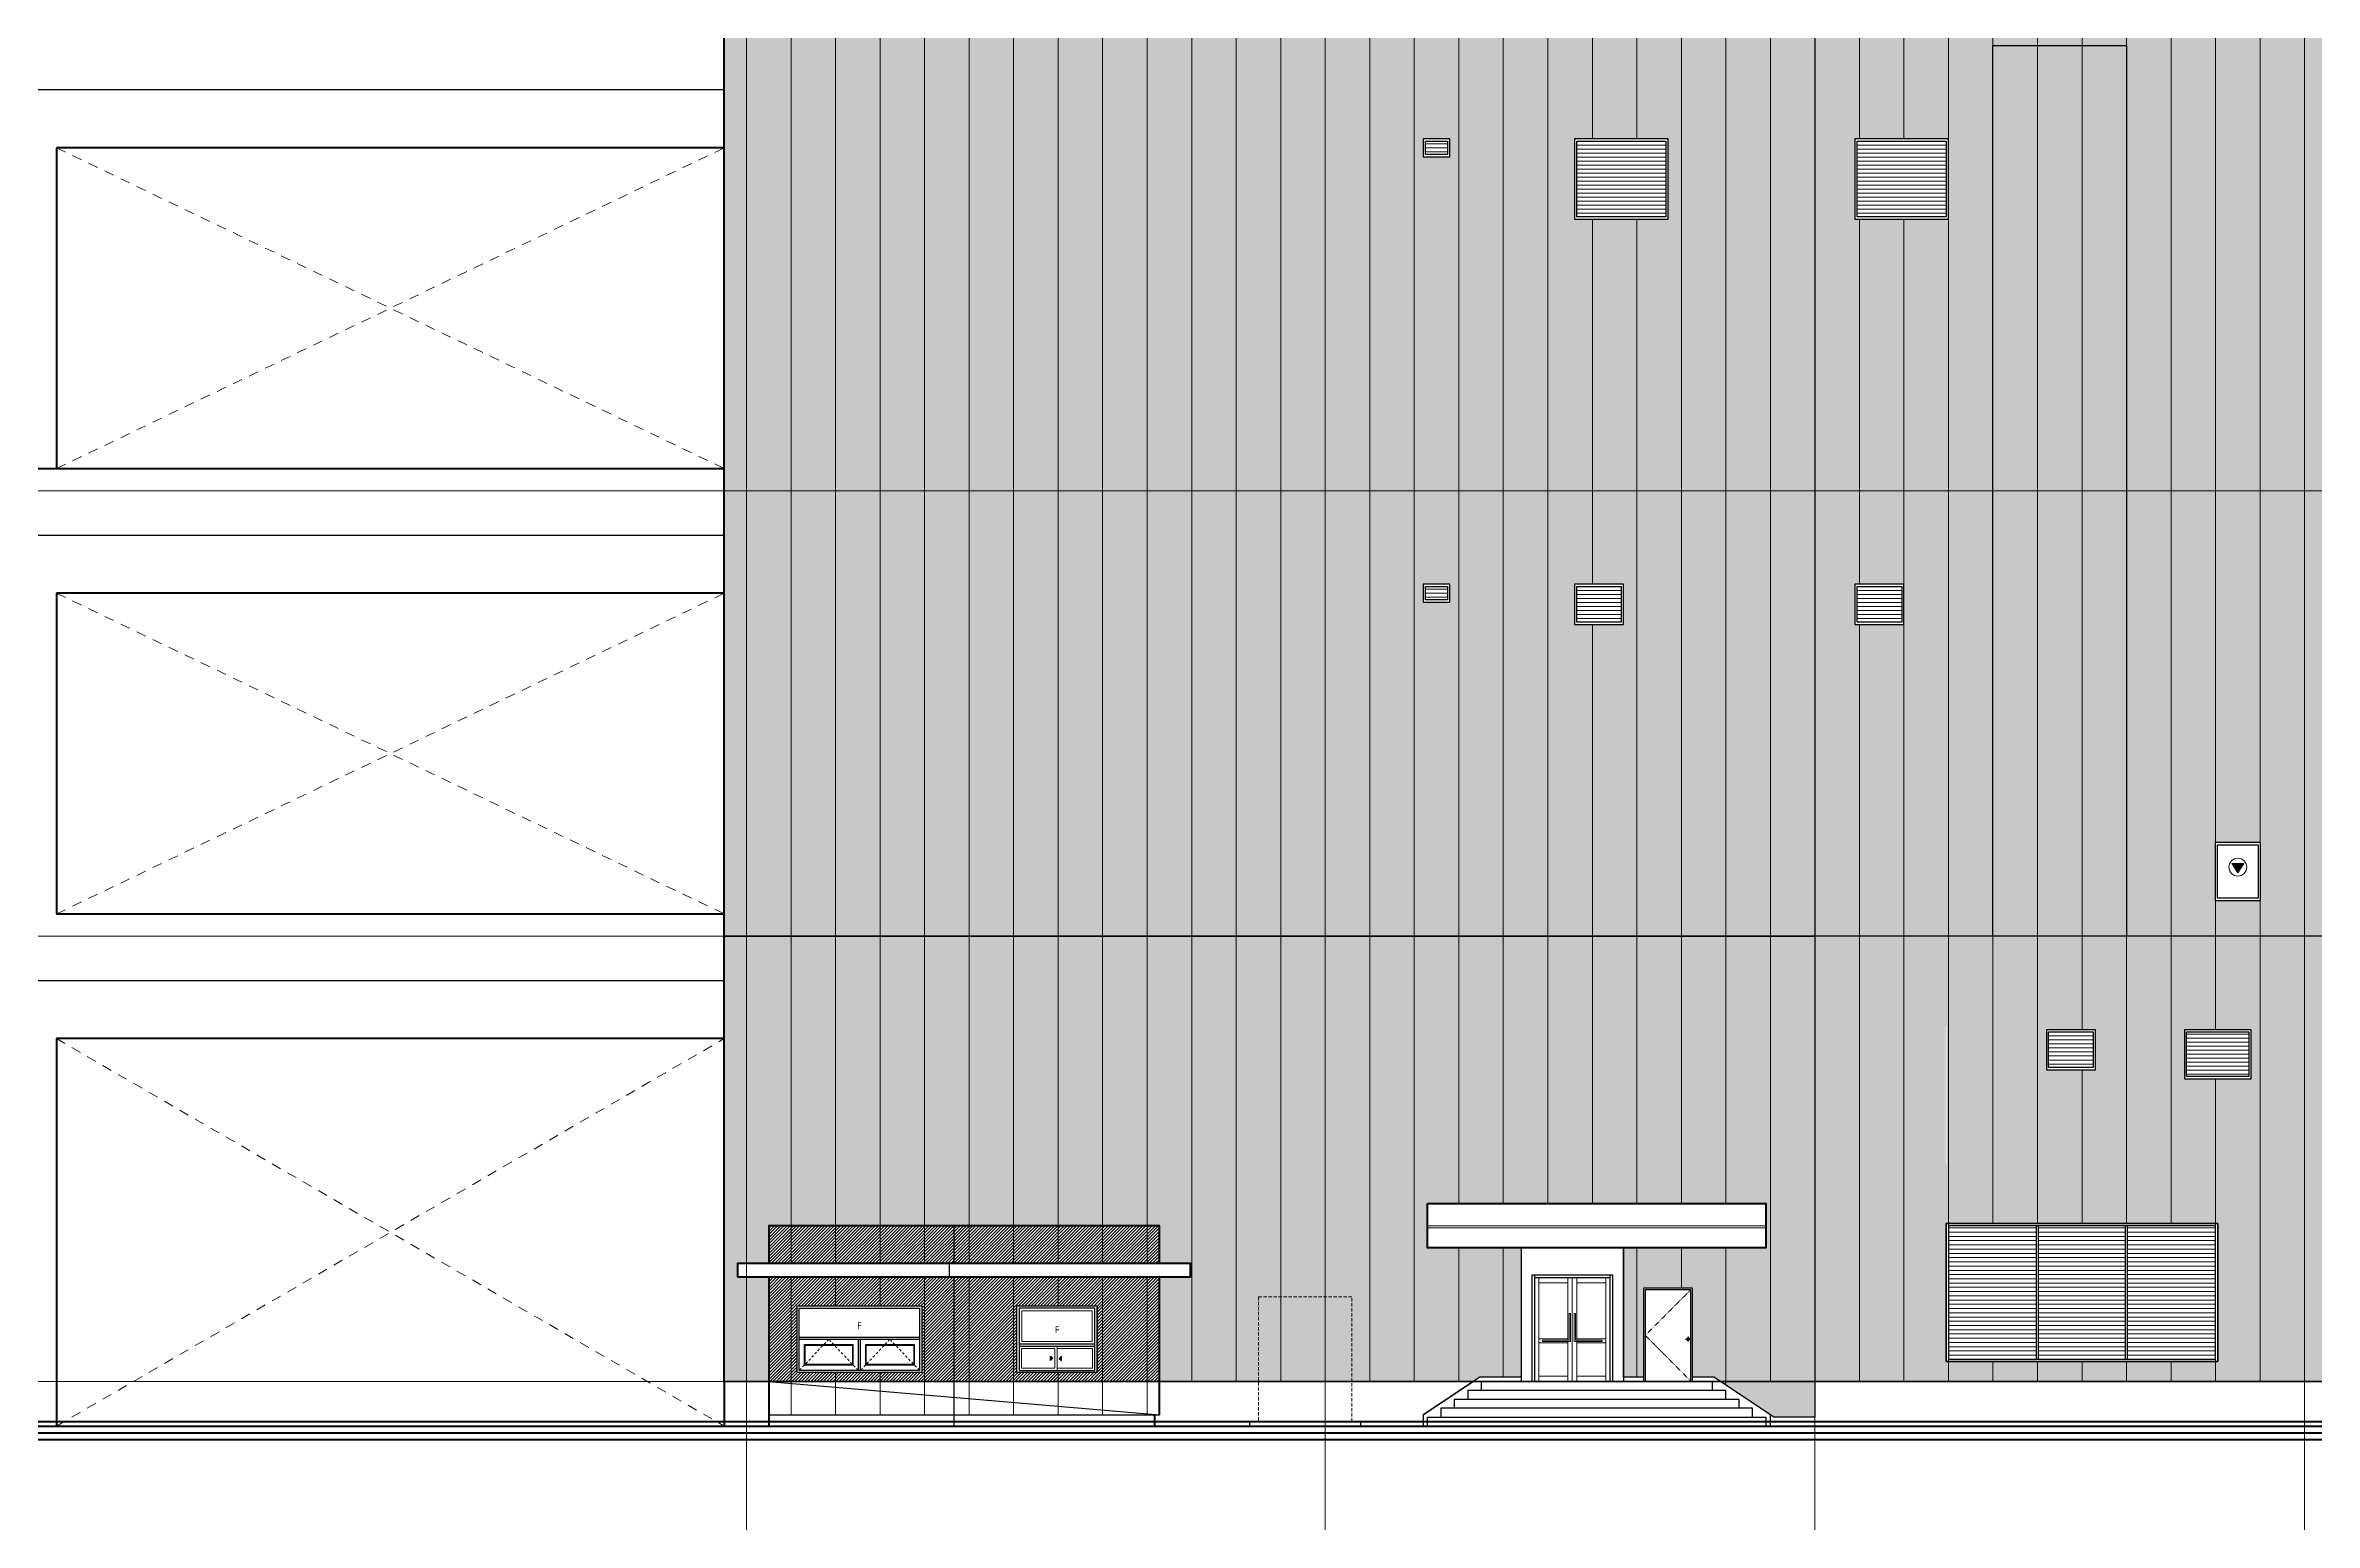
# Model space of a CAD drawing. Header units: millimetres. Extents: x 1680000 to 3024000, y 712800 to 950400.
# Drawn here: x 2507710 to 2558685, y 782194 to 815360 of the extents above; entities that cross this region are included whole.
import ezdxf
from ezdxf.enums import TextEntityAlignment as Align

# ---------------------------------------------------------------- set-up
doc = ezdxf.new("R2010")
doc.units = ezdxf.units.MM
doc.set_wipeout_variables(frame=1)
for name, pattern in [('CEN', [62, 60, -1, 0, -1]), ('DASHDOT', [1, 0.5, -0.25, 0, -0.25]), ('HID', [2, 1.1, -0.9]), ('HIDDEN', [0.375, 0.25, -0.125])]:
    doc.linetypes.add(name, pattern=pattern)
doc.layers.get('Defpoints').update_dxf_attribs({"color": 140})
for name, color, linetype, lineweight in [('A-AXIS-LINE', 1, 'CEN', 15), ('A-DWXK-OPEN', 1, 'HID', 15), ('A-DWXM-ELEV', 8, 'Continuous', 18), ('A-DWXM-WIND', 4, 'Continuous', 25), ('A-ELEV-LIN1', 2, 'Continuous', 40), ('A-ELEV-LIN2', 7, 'Continuous', 25), ('A-ELEV-LIN3', 8, 'Continuous', 18), ('A-ELEV-WIN', 4, 'Continuous', 25), ('A-MKXS-TEXT1', 3, 'Continuous', 25), ('A-XXXX-HID', 8, 'HIDDEN', 18), ('A-XXXX-SYMB', 7, 'Continuous', 25)]:
    doc.layers.add(name, color=color, linetype=linetype, lineweight=lineweight)
doc.layers.add('WINELEV', color=4, linetype='Continuous')
doc.layers.add('입면색상', color=7, linetype='Continuous')
doc.styles.add('맑은고딕', font='malgun.ttf')
pattern_1 = [(0, (1680000, 712800), (2e-14, 95.25), [])]

# ---------------------------------------------------------------- blocks, each defined once
blk = doc.blocks.new('axis')
at = {"layer": 'A-AXIS-LINE'}
for p, q in [((4621438.1, -411118.7), (4883538.1, -411118.7)), ((4621438.1, -421118.7), (4883538.1, -421118.7)), ((4621438.1, -431118.7), (4883538.1, -431118.7)), ((4621438.1, -432118.7), (4883538.1, -432118.7))]:
    blk.add_line(p, q, dxfattribs=at)
blk = doc.blocks.new('A$C25260B23')
at = {"layer": 'A-XXXX-SYMB'}
blk.add_hatch(color=256, dxfattribs=at).paths.add_polyline_path([(0, 0), (100, 100), (-100, 100)])
for p, q in [((-100, 100), (0, 0)), ((100, 100), (-100, 100)), ((0, 0), (100, 100))]:
    blk.add_line(p, q, dxfattribs=at)
blk = doc.blocks.new('A$C56aec1fc')
at = {"layer": 'A-ELEV-LIN3', "elevation": 0}
for points in [[(110, 700), (1690, 700), (1690, 1390), (110, 1390)], [(900, 590), (50, 590), (50, 50), (900, 50)], [(850, 540), (100, 540), (100, 100), (850, 100)]]:
    blk.add_lwpolyline(points, close=True, dxfattribs=at)
blk.add_lwpolyline([(900, 540), (1700, 540), (1700, 100), (900, 100)], dxfattribs=at)
at = {"layer": 'A-ELEV-LIN3'}
blk.add_lwpolyline([(50, 0), (888, 0)], dxfattribs=at)
at = {"layer": 'A-ELEV-WIN'}
for p, q in [((0, 0, 0), (0, 1500, 0)), ((1800, 0, 0), (1800, 1500, 0)), ((1750, 640, 0), (50, 640, 0)), ((1750, 590, 0), (50, 590, 0))]:
    blk.add_line(p, q, dxfattribs=at)
at = {"layer": 'A-ELEV-WIN', "elevation": 0}
for points in [[(0, 1500), (1800, 1500)], [(1800, 0), (0, 0)]]:
    blk.add_lwpolyline(points, dxfattribs=at)
blk.add_lwpolyline([(1750, 50), (1750, 1450), (50, 1450), (50, 50)], close=True, dxfattribs=at)
at = {"layer": 'A-XXXX-SYMB', "yscale": 0.5, "zscale": 0.5}
for p, xscale, rotation in [((800, 320, 0), -0.5, 90), ((950, 320, 0), 0.5, 270)]:
    blk.add_blockref('A$C25260B23', p, dxfattribs=dict(at, xscale=xscale, rotation=rotation))
at = {"layer": 'A-MKXS-TEXT1', "style": '맑은고딕'}
blk.add_text('F', height=150, dxfattribs=at).set_placement((900, 965, 0), align=Align.MIDDLE_CENTER)
blk = doc.blocks.new('A$C96083030')
at = {"layer": 'A-DWXK-OPEN', "ltscale": 50, "elevation": 0}
for points in [[(1375, 50), (712, 750), (50, 50)], [(2750, 50), (2087, 750), (1425, 50)]]:
    blk.add_lwpolyline(points, dxfattribs=at)
at = {"layer": 'A-ELEV-WIN'}
for p, q in [((50, 800, 0), (2750, 800, 0)), ((50, 750, 0), (2750, 750, 0))]:
    blk.add_line(p, q, dxfattribs=at)
at = {"layer": 'A-ELEV-WIN', "elevation": 0}
for points in [[(0, 1500), (2800, 1500), (2800, 0), (0, 0)], [(50, 1450), (2750, 1450), (2750, 50), (50, 50)], [(170, 170), (170, 630), (1255, 630), (1255, 170)], [(1545, 170), (1545, 630), (2630, 630), (2630, 170)]]:
    blk.add_lwpolyline(points, close=True, dxfattribs=at)
for points in [[(1375, 750), (1375, 50), (50, 50), (50, 750), (1375, 750)], [(1425, 750), (2750, 750), (2750, 50), (1425, 50), (1425, 750)]]:
    blk.add_lwpolyline(points, dxfattribs=at)
at = {"layer": 'A-ELEV-WIN', "color": 252, "true_color": 0x939598, "elevation": 0}
for points in [[(180, 180), (180, 620), (1245, 620), (1245, 180)], [(1555, 180), (1555, 620), (2620, 620), (2620, 180)]]:
    blk.add_lwpolyline(points, close=True, dxfattribs=at)
at = {"layer": 'A-MKXS-TEXT1', "style": '맑은고딕'}
blk.add_text('F', height=150, dxfattribs=at).set_placement((1400, 1057, 0), align=Align.MIDDLE_CENTER)
blk = doc.blocks.new('A$C46a8a3d3')
at = {"layer": 'A-DWXM-ELEV'}
for p, q in [((150, 5), (150, 2345)), ((800, 2345), (800, 935)), ((900, 2345), (900, 0)), ((900, 2345), (900, 0)), ((1000, 2345), (1000, 935)), ((1650, 5), (1650, 2345)), ((800, 965), (150, 965)), ((800, 875), (150, 875)), ((800, 905), (800, 5)), ((1000, 965), (1650, 965)), ((1000, 905), (1000, 5)), ((1000, 875), (1650, 875)), ((800, 125), (150, 125)), ((1000, 125), (1650, 125))]:
    blk.add_line(p, q, dxfattribs=at)
for points in [[(800, 2225), (150, 2225)], [(1000, 2225), (1650, 2225)]]:
    blk.add_lwpolyline(points, dxfattribs=at)
for points in [[(230, 905), (230, 935), (830, 935), (830, 1535), (860, 1535), (860, 905)], [(1570, 905), (1570, 935), (970, 935), (970, 1535), (940, 1535), (940, 905)]]:
    blk.add_lwpolyline(points, close=True, dxfattribs=at)
at = {"layer": 'A-ELEV-LIN2'}
blk.add_lwpolyline([(0, 5), (0, 2405), (1800, 2405), (1800, 5)], dxfattribs=at)
at = {"layer": 'A-ELEV-WIN'}
blk.add_line((0, 2405), (1800, 2405), dxfattribs=at)
for points in [[(0, 5), (0, 2405)], [(60, 5), (60, 2405)], [(60, 2345), (1740, 2345)], [(1740, 2405), (1740, 5)], [(1800, 2405), (1800, 5)], [(0, 5), (1800, 5)]]:
    blk.add_lwpolyline(points, dxfattribs=at)
blk = doc.blocks.new('3f소방창')
blk.add_wipeout([(-10, -200), (-10, -1500), (1010, -1500), (1010, -200)]).dxf.layer = 'A-ELEV-LIN3'
at = {"layer": 'A-ELEV-WIN'}
blk.add_lwpolyline([(1010, -1500), (1010, -200), (-10, -200), (-10, -1500), (1010, -1500)], dxfattribs=at)
blk.add_lwpolyline([(40, -1450), (40, -250), (960, -250), (960, -1450)], close=True, dxfattribs=at)
blk = doc.blocks.new('소방관진입창')
at = {"layer": 'A-DWXK-OPEN', "linetype": 'Continuous', "ltscale": 50, "true_color": 0xcd2027}
h = blk.add_hatch(color=242, dxfattribs=at)
h.dxf.hatch_style = 1
h.paths.add_polyline_path([(138, 80), (-138, 80), (0, -130)])
at = {"layer": 'A-DWXK-OPEN', "color": 242, "linetype": 'Continuous', "ltscale": 50, "true_color": 0xcd2027}
blk.add_lwpolyline([(-138, 80), (0, -130), (138, 80)], close=True, dxfattribs=at)
blk.add_circle((0, 0), 200, dxfattribs=at)
blk = doc.blocks.new('FSD2')
blk.add_wipeout([(0, 2100), (0, 0), (1100, 0), (1100, 2100)]).dxf.layer = 'A-ELEV-LIN3'
at = {"layer": 'A-DWXK-OPEN', "linetype": 'DASHDOT', "ltscale": 10}
blk.add_lwpolyline([(1060, 2060), (40, 1037.5), (1060, 10)], dxfattribs=at)
at = {"layer": 'A-DWXM-WIND', "extrusion": (0, 0, -1)}
for p, q in [((946, 950), (1054, 950)), ((1000, 1004), (1000, 896))]:
    blk.add_line(p, q, dxfattribs=at)
at = {"layer": 'A-DWXM-WIND'}
blk.add_lwpolyline([(0, 0), (1100, 0), (1100, 2100), (0, 2100)], close=True, dxfattribs=at)
blk.add_lwpolyline([(1060, 0), (1060, 2060), (40, 2060), (40, 0)], dxfattribs=at)
at = {"layer": 'A-DWXM-WIND', "extrusion": (0, 0, -1)}
blk.add_circle((-1000, 950), 30, dxfattribs=at)
at = {"layer": 'WINELEV'}
blk.add_lwpolyline([(40, 10), (1060, 10)], dxfattribs=at)
blk = doc.blocks.new('램프_서측(211006)')
at = {"layer": 'A-ELEV-LIN1'}
for p, q in [((74000, 11500), (89000, 11500)), ((74000, 8700), (74000, 0)), ((89000, 8700), (74000, 8700)), ((0, 0), (74000, 0))]:
    blk.add_line(p, q, dxfattribs=at)
for points in [[(74000, 28700), (74000, 21500)], [(89000, 28700), (74000, 28700)], [(62400, 21500), (89000, 21500)], [(74000, 18700), (74000, 11500)], [(89000, 18700), (74000, 18700)]]:
    blk.add_lwpolyline(points, dxfattribs=at)
at = {"layer": 'Defpoints'}
for p, q in [((89000, 30000), (51700, 30000)), ((89000, 20000), (51700, 20000)), ((89000, 10000), (51700, 10000))]:
    blk.add_line(p, q, dxfattribs=at)
blk = doc.blocks.new('4f 루버')
blk.add_wipeout([(0, -300), (0, -2100), (2100, -2100), (2100, -300)]).dxf.layer = 'A-ELEV-LIN3'
at = {"layer": 'A-ELEV-LIN3'}
for p, q in [((2050, -440), (50, -440)), ((2050, -530), (50, -530)), ((2050, -620), (50, -620)), ((2050, -710), (50, -710)), ((2050, -800), (50, -800)), ((2050, -890), (50, -890)), ((2050, -980), (50, -980)), ((2050, -1070), (50, -1070)), ((2050, -1160), (50, -1160)), ((2050, -1250), (50, -1250)), ((2050, -1340), (50, -1340)), ((2050, -1430), (50, -1430)), ((2050, -1520), (50, -1520)), ((2050, -1610), (50, -1610)), ((2050, -1700), (50, -1700)), ((2050, -1790), (50, -1790)), ((2050, -1880), (50, -1880)), ((2050, -1970), (50, -1970))]:
    blk.add_line(p, q, dxfattribs=at)
at = {"layer": 'A-ELEV-WIN'}
blk.add_lwpolyline([(2100, -2100), (2100, -300), (0, -300), (0, -2100), (2100, -2100)], dxfattribs=at)
blk.add_lwpolyline([(50, -2050), (50, -350), (2050, -350), (2050, -2050)], close=True, dxfattribs=at)
blk = doc.blocks.new('1f 루버')
blk.add_wipeout([(0, -300), (0, -1200), (1100, -1200), (1100, -300)]).dxf.layer = 'A-ELEV-LIN3'
at = {"layer": 'A-ELEV-LIN3'}
for p, q in [((1050, -440), (50, -440)), ((1050, -530), (50, -530)), ((1050, -620), (50, -620)), ((1050, -710), (50, -710)), ((1050, -800), (50, -800)), ((1050, -890), (50, -890)), ((1050, -980), (50, -980)), ((1050, -1070), (50, -1070))]:
    blk.add_line(p, q, dxfattribs=at)
at = {"layer": 'A-ELEV-WIN'}
blk.add_lwpolyline([(1100, -1200), (1100, -300), (0, -300), (0, -1200), (1100, -1200)], dxfattribs=at)
blk.add_lwpolyline([(50, -1150), (50, -350), (1050, -350), (1050, -1150)], close=True, dxfattribs=at)
blk = doc.blocks.new('1f 루버-1')
blk.add_wipeout([(0, -300), (0, -700), (600, -700), (600, -300)]).dxf.layer = 'A-ELEV-LIN3'
at = {"layer": 'A-ELEV-LIN3'}
for p, q in [((550, -410), (50, -410)), ((550, -500), (50, -500)), ((550, -590), (50, -590))]:
    blk.add_line(p, q, dxfattribs=at)
at = {"layer": 'A-ELEV-WIN'}
blk.add_lwpolyline([(600, -700), (600, -300), (0, -300), (0, -700), (600, -700)], dxfattribs=at)
blk.add_lwpolyline([(50, -650), (50, -350), (550, -350), (550, -650)], close=True, dxfattribs=at)
blk = doc.blocks.new('1f 루버-2')
blk.add_wipeout([(-900, -300), (-900, -1400), (600, -1400), (600, -300)]).dxf.layer = 'A-ELEV-LIN3'
at = {"layer": 'A-ELEV-LIN3'}
for p, q in [((550, -400), (-850, -400)), ((550, -490), (-850, -490)), ((550, -580), (-850, -580)), ((550, -670), (-850, -670)), ((550, -760), (-850, -760)), ((550, -850), (-850, -850)), ((550, -940), (-850, -940)), ((550, -1030), (-850, -1030)), ((550, -1120), (-850, -1120)), ((550, -1210), (-850, -1210)), ((550, -1300), (-850, -1300))]:
    blk.add_line(p, q, dxfattribs=at)
at = {"layer": 'A-ELEV-WIN'}
blk.add_lwpolyline([(600, -1400), (600, -300), (-900, -300), (-900, -1400), (600, -1400)], dxfattribs=at)
blk.add_lwpolyline([(-850, -1350), (-850, -350), (550, -350), (550, -1350)], close=True, dxfattribs=at)

msp = doc.modelspace()

# ---------------------------------------------------------------- hatches: boundary and pattern name
at = {"layer": 'A-ELEV-LIN3'}
h = msp.add_hatch(dxfattribs=at)
h.set_pattern_fill('ANSI31', color=253, scale=30, angle=315)
h.set_pattern_definition([(0, (0, 712800), (2e-14, 95.25), [])])
h.paths.add_polyline_path([(2550460, 785860), (2552435, 785860), (2552435, 788860), (2550460, 788860)])
h = msp.add_hatch(dxfattribs=at)
h.set_pattern_fill('ANSI31', color=253, scale=30, angle=315)
h.set_pattern_definition(pattern_1)
h.paths.add_polyline_path([(2554435, 788860), (2552485, 788860), (2552485, 785860), (2554435, 785860)])
h = msp.add_hatch(dxfattribs=at)
h.set_pattern_fill('ANSI31', color=253, scale=30, angle=315)
h.set_pattern_definition(pattern_1)
h.paths.add_polyline_path([(2554485, 785860), (2556460, 785860), (2556460, 788860), (2554485, 788860)])
at = {"layer": '입면색상', "true_color": 0x435254}
h = msp.add_hatch(color=251, dxfattribs=at)
h.dxf.hatch_style = 1
h.paths.add_polyline_path([(2556510, 788910), (2556510, 785810), (2550410, 785810), (2550410, 788910)], flags=16)
h.paths.add_polyline_path([(2606460, 815360), (2609460, 815360), (2609460, 795360), (2606460, 795360)])
h.paths.add_polyline_path([(2595460, 815360), (2598460, 815360), (2598460, 795360), (2595460, 795360)])
h.paths.add_polyline_path([(2584460, 815360), (2587460, 815360), (2587460, 795360), (2584460, 795360)])
h.paths.add_polyline_path([(2573460, 815360), (2576460, 815360), (2576460, 795360), (2573460, 795360)])
h.paths.add_polyline_path([(2562460, 815360), (2565460, 815360), (2565460, 795360), (2562460, 795360)])
h.paths.add_polyline_path([(2547460, 815360), (2614110, 815360), (2614110, 816360), (2547460, 816360)])
h.paths.add_polyline_path([(2584460, 835360), (2587460, 835360), (2587460, 816360), (2584460, 816360)])
h.paths.add_polyline_path([(2573460, 835360), (2576460, 835360), (2576460, 816360), (2573460, 816360)])
h.paths.add_polyline_path([(2562460, 835360), (2565460, 835360), (2565460, 816360), (2562460, 816360)])
h.paths.add_polyline_path([(2551460, 835360), (2554460, 835360), (2554460, 816360), (2551460, 816360)])
h.paths.add_polyline_path([(2547460, 835360), (2587460, 835360), (2587460, 836360), (2547460, 836360)])
h.paths.add_polyline_path([(2551460, 857010), (2554460, 857010), (2554460, 836360), (2551460, 836360)])
h.paths.add_polyline_path([(2562460, 857010), (2565460, 857010), (2565460, 836360), (2562460, 836360)])
h.paths.add_polyline_path([(2432810, 815360), (2433960, 815360), (2433960, 795360), (2432810, 795360)])
h.paths.add_polyline_path([(2421810, 815360), (2424810, 815360), (2424810, 795360), (2421810, 795360)])
h.paths.add_polyline_path([(2432810, 835360), (2433960, 835360), (2433960, 816360), (2432810, 816360)])
h.paths.add_polyline_path([(2421810, 835360), (2424810, 835360), (2424810, 816360), (2421810, 816360)])
h.paths.add_polyline_path([(2416810, 835360), (2433960, 835360), (2433960, 836360), (2416810, 836360)])
h.paths.add_polyline_path([(2416810, 815360), (2433960, 815360), (2433960, 816360), (2416810, 816360)])
h.paths.add_polyline_path([(2421810, 857010), (2424810, 857010), (2424810, 836360), (2421810, 836360)])
h.paths.add_polyline_path([(2446810, 857010), (2443810, 857010), (2443810, 851470.5), (2446810, 851759.7)])
h.paths.add_polyline_path([(2416810, 785360), (2433960, 785360), (2433960, 795360), (2432810, 795360), (2416810, 795360)])
h.paths.add_polyline_path([(2550410, 790260), (2550410, 793360), (2550399.1, 793360), (2550399.1, 790260)], flags=16)
h.paths.add_polyline_path([(2547460, 785360), (2614110, 785360), (2614110, 795360), (2547460, 795360)])
h.paths.add_polyline_path([(2551460, 800260), (2554460, 800260), (2554460, 815360), (2551460, 815360)])
h.paths.add_polyline_path([(2554460, 800260), (2551460, 800260), (2551460, 795360), (2554460, 795360)])
h.paths.add_polyline_path([(2487810, 855724.9), (2490810, 856015.1), (2490810, 857010), (2487810, 857010)])
h.paths.add_polyline_path([(2476810, 854661.1), (2479810.4, 854951.3), (2479810, 857010), (2476810, 857010)])
h.paths.add_polyline_path([(2465810, 853597.3), (2468810, 853887.4), (2468810, 857010), (2465810, 857010)])
h.paths.add_polyline_path([(2454810, 852533.4), (2457810, 852823.6), (2457810, 857010), (2454810, 857010)])
h.paths.add_polyline_path([(2433960, 850367), (2433960, 850517), (2435810, 850695.9), (2435810, 857010), (2432810, 857010), (2432810, 836360), (2433960, 836360), (2433960, 850367)])
h.paths.add_polyline_path([(2587460, 857010), (2584460, 857010), (2584460, 836360), (2587460, 836360)])
h.paths.add_polyline_path([(2576460, 857010), (2573460, 857010), (2573460, 836360), (2576460, 836360)])
at = {"layer": '입면색상', "true_color": 0xcad1d3}
h = msp.add_hatch(color=254, dxfattribs=at)
h.dxf.hatch_style = 1
h.paths.add_polyline_path([(2551460, 857010), (2547460, 857010), (2547460, 836360), (2551460, 836360)])
h.paths.add_polyline_path([(2551460, 835360), (2547460, 835360), (2547460, 816360), (2551460, 816360)])
h.paths.add_polyline_path([(2562460, 857010), (2554460, 857010), (2554460, 836360), (2562460, 836360)])
h.paths.add_polyline_path([(2573460, 857010), (2565460, 857010), (2565460, 836360), (2573460, 836360)])
h.paths.add_polyline_path([(2421810, 857010), (2416810, 857010), (2416810, 836360), (2421810, 836360)])
h.paths.add_polyline_path([(2432810, 857010), (2424810, 857010), (2424810, 836360), (2432810, 836360)])
h.paths.add_polyline_path([(2421810, 835360), (2416810, 835360), (2416810, 816360), (2421810, 816360)])
h.paths.add_polyline_path([(2432810, 835360), (2424810, 835360), (2424810, 816360), (2432810, 816360)])
h.paths.add_polyline_path([(2432810, 815360), (2424810, 815360), (2424810, 795360), (2432810, 795360)])
h.paths.add_polyline_path([(2421810, 815360), (2416810, 815360), (2416810, 795360), (2421810, 795360)])
h.paths.add_polyline_path([(2573460, 835360), (2565460, 835360), (2565460, 816360), (2573460, 816360)])
h.paths.add_polyline_path([(2562460, 835360), (2554460, 835360), (2554460, 816360), (2562460, 816360)])
h.paths.add_polyline_path([(2573460, 815360), (2565460, 815360), (2565460, 795360), (2573460, 795360)])
h.paths.add_polyline_path([(2584460, 815360), (2576460, 815360), (2576460, 795360), (2584460, 795360)])
h.paths.add_polyline_path([(2595460, 815360), (2587460, 815360), (2587460, 795360), (2595460, 795360)])
h.paths.add_polyline_path([(2606460, 815360), (2598460, 815360), (2598460, 795360), (2606460, 795360)])
h.paths.add_polyline_path([(2614110, 815360), (2609460, 815360), (2609460, 795360), (2614110, 795360)])
h.paths.add_polyline_path([(2554460, 803360), (2554460, 800260), (2554460, 795360), (2562460, 795360), (2562460, 815360), (2554460, 815360)])
h.paths.add_polyline_path([(2584460, 857010), (2576460, 857010), (2576460, 836360), (2584460, 836360)])
h.paths.add_polyline_path([(2584460, 835360), (2576460, 835360), (2576460, 816360), (2584460, 816360)])
h.paths.add_polyline_path([(2551460, 800260), (2551460, 803360), (2551460, 815360), (2547460, 815360), (2547460, 795360), (2551460, 795360)])
h.paths.add_polyline_path([(2490810, 856015.1), (2500644.4, 856966.2), (2501097.6, 857010), (2490810, 857010)])
h.paths.add_polyline_path([(2479810, 854951.2), (2487810, 855724.9), (2487810, 857010), (2479810, 857010)])
h.paths.add_polyline_path([(2468810, 853887.4), (2476809.6, 854661.1), (2476810, 857010), (2468810, 857010)])
h.paths.add_polyline_path([(2457810, 852823.6), (2465810, 853597.3), (2465810, 857009.9), (2457810, 857010)])
h.paths.add_polyline_path([(2446810, 851760.9), (2454810, 852533.4), (2454810, 857010), (2446810, 857010)])
h.paths.add_polyline_path([(2435810, 850695.9), (2443810, 851469.6), (2443810, 857010), (2435810, 857010)])
at = {"layer": '입면색상', "true_color": 0x003f2d}
h = msp.add_hatch(color=118, dxfattribs=at)
h.dxf.hatch_style = 1
h.paths.add_polyline_path([(2547460, 795360), (2522960, 795360), (2522960, 857010), (2547460, 857010)])
at = {"layer": '입면색상', "true_color": 0x032842}
h = msp.add_hatch(color=158, dxfattribs=at)
h.dxf.hatch_style = 1
h.paths.add_polyline_path([(2547460, 795360), (2522960, 795360), (2522960, 785360), (2523960, 785360), (2523960, 787710), (2523260, 787710), (2523260, 788010), (2523960, 788010), (2523960, 788860), (2532735, 788860), (2532735, 788010), (2533435, 788010), (2533435, 787710), (2532735, 787710), (2532735, 785360), (2539779.7, 785360), (2539929.7, 785460), (2540860, 785460), (2540860, 788360), (2538760, 788360), (2538760, 789360), (2546360, 789360), (2546360, 788360), (2543160, 788360), (2543160, 785460), (2543610, 785460), (2543610, 787460), (2544710, 787460), (2544710, 785460), (2545190.3, 785460), (2546540.3, 784560), (2547460, 784560)])
h = msp.add_hatch(dxfattribs=at)
h.set_pattern_fill('벽돌단면', color=158, scale=50)
h.set_pattern_definition([(45, (0, 237600), (-35.3553391, 35.3553391), [])])
h.paths.add_polyline_path([(2532735, 785360), (2532735, 787710), (2523960, 787710), (2523960, 785360)])
h.paths.add_polyline_path([(2529535, 787060), (2531335, 787060), (2531335, 785560), (2529535, 785560)], flags=16)
h.paths.add_polyline_path([(2527395.5, 785560), (2524595.5, 785560), (2524595.5, 787060), (2527395.5, 787060)], flags=16)
h.paths.add_polyline_path([(2532735, 788860), (2523960, 788860), (2523960, 788010), (2532735, 788010)])

# ---------------------------------------------------------------- linework, layer by layer
at = {"layer": 'A-AXIS-LINE'}
for p, q in [((2523460, 880860), (2523460, 764360)), ((2536460, 880860), (2536460, 764360)), ((2547460, 880860), (2547460, 764360)), ((2558460, 880860), (2558460, 764360))]:
    msp.add_line(p, q, dxfattribs=at)
at = {"layer": 'A-DWXK-OPEN', "ltscale": 200}
for p, q in [((2507960, 805860), (2522960, 813060)), ((2507960, 813060), (2522960, 805860)), ((2507960, 795860), (2522960, 803060)), ((2507960, 803060), (2522960, 795860)), ((2507960, 784360), (2522960, 793060)), ((2507960, 793060), (2522960, 784360))]:
    msp.add_line(p, q, dxfattribs=at)
at = {"layer": 'A-ELEV-LIN1'}
msp.add_line((2522960, 785360), (2522960, 784360), dxfattribs=at)
for points in [[(2522960, 785360), (2522960, 857010), (2614110, 857010), (2614110, 785360)], [(2532735, 788010), (2532735, 788860), (2523960, 788860), (2523960, 788010)], [(2523960, 787710), (2523960, 785360)], [(2532735, 784610), (2532735, 787710)], [(2523960, 785360), (2523960, 784360)], [(2532635, 784360), (2532635, 784610)], [(2416810, 784460), (2614110, 784460)]]:
    msp.add_lwpolyline(points, dxfattribs=at)
for points in [[(2538760, 789360), (2546360, 789360), (2546360, 788360), (2538760, 788360)], [(2523260, 787710), (2533435, 787710), (2533435, 788010), (2523260, 788010)]]:
    msp.add_lwpolyline(points, close=True, dxfattribs=at)
for points in [[(2388960, 784360), (2400981.7, 784360), (2400981.7, 784210, -0.0375), (2408981.7, 784210), (2408981.7, 784360), (2624184.7, 784360), (2624184.7, 784060, -0.0179156), (2651060, 784172, -0.0179156)], [(2388960, 784210), (2400831.7, 784210), (2400831.7, 784048.1, -0.0390204), (2409131.7, 784048.1), (2409131.7, 784210), (2624034.7, 784210), (2624034.7, 783903.8, -0.0180229), (2651060, 784021.9, -0.0180229)], [(2388960, 784060), (2400681.7, 784060), (2400681.7, 783885.6, -0.0405499), (2409281.7, 783885.6), (2409281.7, 784060), (2623884.7, 784060), (2623884.7, 783747.6, -0.0181302), (2651060, 783871.8, -0.0181302)]]:
    msp.add_lwpolyline(points, format="xyb", dxfattribs=at)
at = {"layer": 'A-ELEV-LIN2'}
for p, q in [((2528116, 788860), (2528116, 788010)), ((2540860, 788360), (2540860, 785360)), ((2540860, 788360), (2543160, 788360)), ((2543160, 788360), (2543160, 785360)), ((2528013.2, 788010), (2528013.2, 787710)), ((2528116, 787710), (2528116, 784360)), ((2545340.3, 785360), (2614110, 785360))]:
    msp.add_line(p, q, dxfattribs=at)
for points in [[(2522960, 785360), (2523960, 785360)], [(2532735, 785360), (2539779.7, 785360)], [(2540860, 785460), (2539929.7, 785460), (2538660, 784613.5), (2538660, 784360)], [(2545460, 784960), (2545460, 785160), (2539660, 785160), (2539660, 784960)], [(2545160, 785160), (2545160, 785360), (2539960, 785360), (2539960, 785160)], [(2523960, 784610), (2532735, 784610)], [(2538760, 784360), (2538760, 784560), (2546360, 784560), (2546360, 784360)], [(2546060, 784560), (2546060, 784760), (2539060, 784760), (2539060, 784560)], [(2545760, 784760), (2545760, 784960), (2539360, 784960), (2539360, 784760)]]:
    msp.add_lwpolyline(points, dxfattribs=at)
msp.add_lwpolyline([(2534760, 784360), (2537260, 784360), (2537260, 784460), (2534760, 784460)], close=True, dxfattribs=at)
at = {"layer": 'A-ELEV-LIN3'}
for p, q in [((2523460, 788010), (2523460, 857010)), ((2524460, 788010), (2524460, 857010)), ((2525460, 788010), (2525460, 857010)), ((2526460, 788010), (2526460, 857010)), ((2527460, 788010), (2527460, 857010)), ((2528460, 788010), (2528460, 857010)), ((2529460, 788010), (2529460, 857010)), ((2530460, 788010), (2530460, 857010)), ((2531460, 788010), (2531460, 857010)), ((2532460, 788010), (2532460, 857010)), ((2533460, 785360), (2533460, 857010)), ((2534460, 785360), (2534460, 857010)), ((2535460, 785360), (2535460, 857010)), ((2536460, 784560), (2536460, 857010)), ((2537460, 785360), (2537460, 857010)), ((2538460, 785360), (2538460, 857010)), ((2539460, 789360), (2539460, 857010)), ((2540460, 789360), (2540460, 857010)), ((2541460, 789360), (2541460, 857010)), ((2542460, 789360), (2542460, 857010)), ((2543460, 789360), (2543460, 857010)), ((2544460, 789360), (2544460, 857010)), ((2545460, 789360), (2545460, 857010)), ((2546460, 785360), (2546460, 857010)), ((2547460, 784560), (2547460, 857010)), ((2548460, 785360), (2548460, 857010)), ((2549460, 785360), (2549460, 857010)), ((2550460, 785360), (2550460, 857010)), ((2551460, 803360), (2551460, 857010)), ((2552460, 793360), (2552460, 857010)), ((2553460, 803360), (2553460, 857010)), ((2554460, 803360), (2554460, 857010)), ((2555460, 803360), (2555460, 857010)), ((2556460, 785360), (2556460, 857010)), ((2557460, 785360), (2557460, 857010)), ((2558460, 785360), (2558460, 857010)), ((2551460, 793360), (2551460, 803360)), ((2553460, 793360), (2553460, 803360)), ((2554460, 793360), (2554460, 803360)), ((2555460, 793360), (2555460, 803360)), ((2551460, 788910), (2551460, 793360)), ((2552460, 788910), (2552460, 793360)), ((2553460, 788910), (2553460, 793360)), ((2554460, 788910), (2554460, 793360)), ((2555460, 788910), (2555460, 793360)), ((2538760, 788860), (2546360, 788860)), ((2538760, 788810), (2546360, 788810)), ((2539460, 785360), (2539460, 788360)), ((2540460, 788360), (2540460, 785460)), ((2545460, 785280.2), (2545460, 788360)), ((2523460, 785360), (2523460, 787710)), ((2524460, 784610), (2524460, 787710)), ((2525460, 787060), (2525460, 787710)), ((2526460, 787060), (2526460, 787710)), ((2527460, 784610), (2527460, 787710)), ((2528460, 784610), (2528460, 787710)), ((2529460, 784610), (2529460, 787710)), ((2530460, 787060), (2530460, 787710)), ((2531460, 784610), (2531460, 787710)), ((2532460, 784610), (2532460, 787710)), ((2525460, 784610), (2525460, 785560)), ((2526460, 784610), (2526460, 785560)), ((2530460, 784610), (2530460, 785560)), ((2551460, 785360), (2551460, 785810)), ((2552460, 785360), (2552460, 785810)), ((2553460, 785360), (2553460, 785810)), ((2554460, 785360), (2554460, 785810)), ((2555460, 785360), (2555460, 785810))]:
    msp.add_line(p, q, dxfattribs=at)
at = {"layer": 'A-ELEV-WIN'}
for points in [[(2550410, 785810), (2556510, 785810), (2556510, 788910), (2550410, 788910)], [(2550460, 785860), (2556460, 785860), (2556460, 788860), (2550460, 788860)]]:
    msp.add_lwpolyline(points, close=True, dxfattribs=at)
for points in [[(2552435, 785860), (2552435, 788860)], [(2552485, 785860), (2552485, 788860)], [(2554435, 785860), (2554435, 788860)], [(2554485, 785860), (2554485, 788860)]]:
    msp.add_lwpolyline(points, dxfattribs=at)
at = {"layer": 'A-XXXX-HID', "ltscale": 300}
msp.add_lwpolyline([(2534960, 784460), (2537060, 784460), (2537060, 787260), (2534960, 787260)], close=True, dxfattribs=at)
at = {"layer": '입면색상'}
for points in [[(2522960, 857010), (2614110, 857010), (2614110, 785360), (2522960, 785360)], [(2547460, 795360), (2522960, 795360), (2522960, 857010), (2547460, 857010)], [(2614110, 795360), (2522960, 795360), (2522960, 785360), (2614110, 785360)]]:
    msp.add_lwpolyline(points, close=True, dxfattribs=at)
at = {"layer": '입면색상', "color": 118, "true_color": 0x003f2d}
msp.add_lwpolyline([(2495360, 784360), (2507960, 784360), (2507960, 793060), (2522960, 793060), (2522960, 795860), (2507960, 795860), (2507960, 803060), (2522960, 803060), (2522960, 805860), (2507960, 805860), (2507960, 813060), (2522960, 813060), (2522960, 815860)], dxfattribs=at)
at = {"layer": '입면색상'}
for points in [[(2551460, 803360), (2551460, 815360), (2554460, 815360), (2554460, 803360)], [(2554460, 803360), (2554460, 795360), (2551460, 795360), (2551460, 803360)]]:
    msp.add_lwpolyline(points, dxfattribs=at)
at = {"layer": '입면색상', "color": 158, "true_color": 0x032842}
for points in [[(2547460, 784560), (2546540.3, 784560), (2545190.3, 785460), (2544710, 785460), (2544710, 787460), (2543610, 787460), (2543610, 785460), (2543160, 785460), (2543160, 788360), (2546360, 788360), (2546360, 789360), (2538760, 789360), (2538760, 788360), (2540860, 788360), (2540860, 785460), (2539929.7, 785460), (2538660, 784613.5), (2539779.7, 785360), (2522960, 785360), (2522960, 795360), (2547460, 795360)], [(2532735, 784610), (2532735, 787710), (2533435, 787710), (2533435, 788010), (2532735, 788010), (2532735, 788860), (2523960, 788860), (2523960, 788010), (2523260, 788010), (2523260, 787710), (2523960, 787710), (2523960, 785360)], [(2533435, 788010), (2523260, 788010), (2523260, 787710), (2533435, 787710)], [(2524595.5, 787060), (2527395.5, 787060), (2527395.5, 785560), (2524595.5, 785560)], [(2529535, 787060), (2531335, 787060), (2531335, 785560), (2529535, 785560)]]:
    msp.add_lwpolyline(points, close=True, dxfattribs=at)
at = {"layer": '입면색상', "color": 254, "true_color": 0xcad1d3}
msp.add_lwpolyline([(2550410, 788910), (2556510, 788910), (2556510, 785810), (2550410, 785810)], close=True, dxfattribs=at)

# ---------------------------------------------------------------- block references
msp.add_blockref('램프_서측(211006)', (2433960, 784360))
at = {"layer": 'A-AXIS-LINE'}
msp.add_blockref('axis', (-2232478.1, 1216478.7), dxfattribs=at)
at = {"layer": 'A-ELEV-LIN1'}
for name, p in [('A$C46a8a3d3', (2541110, 785355)), ('A$C96083030', (2524595.5, 785560, 0)), ('A$C56aec1fc', (2529535, 785560, 0))]:
    msp.add_blockref(name, p, dxfattribs=at)

# ---------------------------------------------------------------- next in the draw order: block references
msp.add_blockref('FSD2', (2543610, 785360))
at = {"layer": 'A-ELEV-LIN3'}
for name, p in [('1f 루버-1', (2538660, 813560)), ('4f 루버', (2542060, 813560)), ('4f 루버', (2548360, 813560)), ('1f 루버-1', (2538660, 803560)), ('1f 루버', (2542060, 803560)), ('1f 루버', (2548360, 803560)), ('3f소방창', (2556460, 797660)), ('1f 루버', (2552660, 793560)), ('1f 루버-2', (2556660, 793560))]:
    msp.add_blockref(name, p, dxfattribs=at)

# ---------------------------------------------------------------- next in the draw order: linework, layer by layer
at = {"layer": 'A-ELEV-LIN2'}
for points in [[(2543610, 785460), (2543160, 785460)], [(2546460, 784360), (2546460, 784613.5), (2545190.3, 785460), (2544710, 785460)]]:
    msp.add_lwpolyline(points, dxfattribs=at)
at = {"layer": 'A-ELEV-LIN3'}
for p, q in [((2543460, 788360), (2543460, 785460)), ((2544460, 788360), (2544460, 787460))]:
    msp.add_line(p, q, dxfattribs=at)

# ---------------------------------------------------------------- next in the draw order: block references
msp.add_blockref('소방관진입창', (2556960, 796910))

doc.saveas('drawing.dxf')
